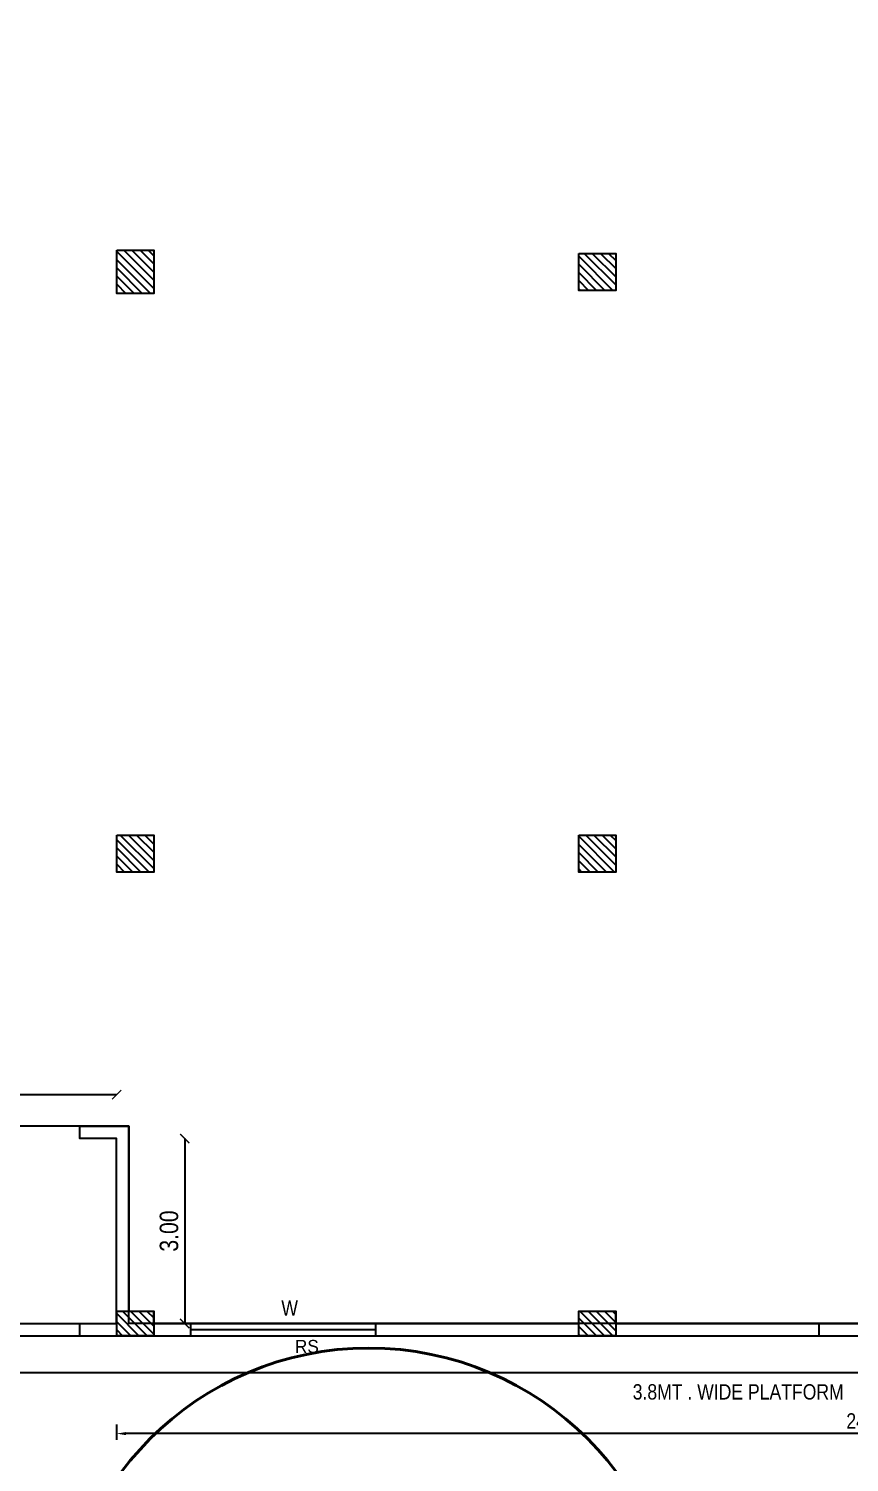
# Model space of a CAD drawing. Header units: metres. Extents: x 385023 to 385532, y 1408468 to 1408621.
# Drawn here: x 385317.8 to 385331.12, y 1408481.51 to 1408504.78 of the extents above; entities that cross this region are included whole.
import ezdxf
from ezdxf.enums import TextEntityAlignment as Align

# ---------------------------------------------------------------- set-up
doc = ezdxf.new("R2010")
doc.units = ezdxf.units.M
doc.header["$MEASUREMENT"] = 0
for name, color, linetype in [('BLK_1_FLR_0_AC_ROOM_1', 7, 'Continuous'), ('BLK_1_FLR_0_BLT_UP_AREA', 7, 'Continuous'), ('BLK_1_FLR_0_CARPET_AREA', 7, 'Continuous'), ('S-COLUMN', 6, 'Continuous'), ('S-COLUMN HATCH', 8, 'Continuous')]:
    doc.layers.add(name, color=color, linetype=linetype)
doc.layers.add('BLK_1_FLR_0_ROOF_AREA', color=7, linetype='Continuous', lineweight=25)
doc.layers.add('DIST_EXIT', color=7, linetype='Continuous', lineweight=25)
doc.styles.add('ARIAL', font='ARIALN.TTF')
doc.styles.add('RIA-AP', font='ARIALN.TTF')
doc.styles.add('Text-01', font='GOTHIC.TTF', dxfattribs={"height": 0.35})
doc.dimstyles.new('BLG DIM-1', dxfattribs={"dimtxt": 0.25, "dimasz": 0.15, "dimexe": 0.1, "dimexo": 0.15, "dimgap": 0.08, "dimtad": 1, "dimzin": 0, "dimdsep": 46, "dimtxsty": 'ARIAL', "dimcen": 0.09, "dimclrd": 8, "dimclre": 8, "dimadec": 0, "dimazin": 0, "dimtfac": 1, "dimtofl": 0, "dimtmove": 2, "dimatfit": 3, "dimfxl": 0, "dimtolj": 1, "dimtzin": 0, "dimarcsym": 0})
doc.dimstyles.new('RIA-AP', dxfattribs={"dimtxt": 0.3, "dimasz": 0.15, "dimexe": 0, "dimexo": 1, "dimgap": 0.1, "dimtad": 1, "dimzin": 4, "dimdsep": 46, "dimtxsty": 'RIA-AP', "dimblk": 'ARCHTICK', "dimcen": 0.09, "dimse1": 1, "dimse2": 1, "dimclrd": 8, "dimclre": 8, "dimclrt": 4, "dimazin": 0, "dimtfac": 1, "dimtix": 1, "dimtofl": 0, "dimtmove": 2, "dimatfit": 3, "dimfxl": 0, "dimtolj": 1, "dimtzin": 0, "dimarcsym": 0})
pattern_1 = [(135, (375052.11474, 1409514.67969), (-0.06629126074, -0.06629126074), [])]

# ---------------------------------------------------------------- blocks, each defined once
blk = doc.blocks.new('grid')
at = {"layer": 'S-COLUMN HATCH'}
h = blk.add_hatch(dxfattribs=at)
h.set_pattern_fill('ANSI31', color=256, scale=0.75, angle=90, style=0)
h.set_pattern_definition(pattern_1)
h.paths.add_polyline_path([(391758.88, 1408549.269), (391758.88, 1408548.569), (391759.48, 1408548.569), (391759.48, 1408549.269)])
h = blk.add_hatch(dxfattribs=at)
h.set_pattern_fill('ANSI31', color=256, scale=0.75, angle=90, style=0)
h.set_pattern_definition(pattern_1)
h.paths.add_polyline_path([(391766.38, 1408549.219), (391766.38, 1408548.619), (391766.98, 1408548.619), (391766.98, 1408549.219)])
h = blk.add_hatch(dxfattribs=at)
h.set_pattern_fill('ANSI31', color=256, scale=0.75, angle=90, style=0)
h.set_pattern_definition(pattern_1)
h.paths.add_polyline_path([(391758.88, 1408539.779), (391758.88, 1408539.179), (391759.48, 1408539.179), (391759.48, 1408539.779)])
h = blk.add_hatch(dxfattribs=at)
h.set_pattern_fill('ANSI31', color=256, scale=0.75, angle=90, style=0)
h.set_pattern_definition(pattern_1)
h.paths.add_polyline_path([(391766.38, 1408539.779), (391766.38, 1408539.179), (391766.98, 1408539.179), (391766.98, 1408539.779)])
h = blk.add_hatch(dxfattribs=at)
h.set_pattern_fill('ANSI31', color=256, scale=0.75, angle=90, style=0)
h.set_pattern_definition(pattern_1)
h.paths.add_polyline_path([(391758.88, 1408532.053), (391758.88, 1408531.653), (391759.48, 1408531.653), (391759.48, 1408532.053)])
h = blk.add_hatch(dxfattribs=at)
h.set_pattern_fill('ANSI31', color=256, scale=0.75, angle=90, style=0)
h.set_pattern_definition(pattern_1)
h.paths.add_polyline_path([(391766.38, 1408532.053), (391766.38, 1408531.653), (391766.98, 1408531.653), (391766.98, 1408532.053)])
at = {"layer": 'S-COLUMN', "ltscale": 5}
for points in [[(391758.88, 1408549.269), (391759.48, 1408549.269), (391759.48, 1408548.569), (391758.88, 1408548.569)], [(391766.38, 1408549.219), (391766.98, 1408549.219), (391766.98, 1408548.619), (391766.38, 1408548.619)], [(391758.88, 1408539.779), (391759.48, 1408539.779), (391759.48, 1408539.179), (391758.88, 1408539.179)], [(391766.38, 1408539.779), (391766.98, 1408539.779), (391766.98, 1408539.179), (391766.38, 1408539.179)], [(391758.88, 1408532.053), (391759.48, 1408532.053), (391759.48, 1408531.653), (391758.88, 1408531.653)], [(391766.38, 1408532.053), (391766.98, 1408532.053), (391766.98, 1408531.653), (391766.38, 1408531.653)]]:
    blk.add_lwpolyline(points, close=True, dxfattribs=at)
blk = doc.blocks.new('_ArchTick')
at = {"color": 0, "linetype": 'ByBlock', "const_width": 0.15}
blk.add_lwpolyline([(-0.5, -0.5), (0.5, 0.5)], dxfattribs=at)
blk = doc.blocks.new('*D222')
at = {"color": 8, "lineweight": -2}
blk.add_line((385320.334, 1408486.765), (385320.334, 1408483.765), dxfattribs=at)
at = {"layer": 'Defpoints', "color": 0}
for p in [(385319.23, 1408486.765), (385319.23, 1408483.765), (385320.334, 1408483.765)]:
    blk.add_point(p, dxfattribs=at)
at = {"color": 8, "lineweight": -2, "xscale": 0.15, "yscale": 0.15, "zscale": 0.15}
for p, rotation in [((385320.334, 1408486.765), 90), ((385320.334, 1408483.765), 270)]:
    blk.add_blockref('_ArchTick', p, dxfattribs=dict(at, rotation=rotation))
at = {"color": 4, "insert": (385320.081, 1408485.265), "char_height": 0.3, "attachment_point": 5, "rotation": 90, "style": 'RIA-AP'}
blk.add_mtext('\\A1;3.00', dxfattribs=at)
blk = doc.blocks.new('*D223')
at = {"color": 8, "lineweight": -2}
blk.add_line((385319.23, 1408487.478), (385313.602, 1408487.478), dxfattribs=at)
at = {"layer": 'Defpoints', "color": 0}
for p in [(385313.602, 1408487.478), (385313.602, 1408486.765), (385319.23, 1408486.765)]:
    blk.add_point(p, dxfattribs=at)
at = {"color": 8, "lineweight": -2, "xscale": 0.15, "yscale": 0.15, "zscale": 0.15, "rotation": 180}
blk.add_blockref('_ArchTick', (385313.602, 1408487.478), dxfattribs=at)
at = {"color": 8, "lineweight": -2, "xscale": 0.15, "yscale": 0.15, "zscale": 0.15}
blk.add_blockref('_ArchTick', (385319.23, 1408487.478), dxfattribs=at)
at = {"color": 4, "insert": (385316.416, 1408487.731), "char_height": 0.3, "attachment_point": 5, "style": 'RIA-AP'}
blk.add_mtext('\\A1;5.63', dxfattribs=at)
blk = doc.blocks.new('*D401')
at = {"color": 8, "lineweight": -2}
blk.add_line((385309.904, 1408477.263), (385389.403, 1408477.263), dxfattribs=at)
at = {"layer": 'Defpoints', "color": 0}
for p in [(385309.904, 1408483.565, 63.957), (385389.403, 1408483.565), (385389.403, 1408477.263)]:
    blk.add_point(p, dxfattribs=at)
at = {"color": 8, "lineweight": -2, "xscale": 0.15, "yscale": 0.15, "zscale": 0.15, "rotation": 180}
blk.add_blockref('_ArchTick', (385309.904, 1408477.263), dxfattribs=at)
at = {"color": 8, "lineweight": -2, "xscale": 0.15, "yscale": 0.15, "zscale": 0.15}
blk.add_blockref('_ArchTick', (385389.403, 1408477.263), dxfattribs=at)
at = {"color": 4, "insert": (385349.653, 1408477.516), "char_height": 0.3, "attachment_point": 5, "style": 'RIA-AP'}
blk.add_mtext('\\A1;79.50', dxfattribs=at)
blk = doc.blocks.new('*D519')
at = {"color": 8, "lineweight": -2}
blk.add_line((385313.602, 1408478.051), (385319.231, 1408478.051), dxfattribs=at)
at = {"layer": 'Defpoints', "color": 0}
for p in [(385319.231, 1408483.965), (385313.602, 1408483.765), (385319.231, 1408478.051)]:
    blk.add_point(p, dxfattribs=at)
at = {"color": 8, "lineweight": -2, "xscale": 0.15, "yscale": 0.15, "zscale": 0.15, "rotation": 180}
blk.add_blockref('_ArchTick', (385313.602, 1408478.051), dxfattribs=at)
at = {"color": 8, "lineweight": -2, "xscale": 0.15, "yscale": 0.15, "zscale": 0.15}
blk.add_blockref('_ArchTick', (385319.231, 1408478.051), dxfattribs=at)
at = {"color": 4, "insert": (385316.417, 1408478.304), "char_height": 0.3, "attachment_point": 5, "style": 'RIA-AP'}
blk.add_mtext('\\A1;5.63', dxfattribs=at)
blk = doc.blocks.new('*D520')
at = {"color": 8, "lineweight": -2}
for p, q in [((385319.231, 1408478.051), (385319.081, 1408478.051)), ((385319.43, 1408478.051), (385319.58, 1408478.051))]:
    blk.add_line(p, q, dxfattribs=at)
at = {"layer": 'Defpoints', "color": 0}
for p in [(385319.231, 1408483.965), (385319.43, 1408483.765), (385319.43, 1408478.051)]:
    blk.add_point(p, dxfattribs=at)
at = {"color": 8, "lineweight": -2, "xscale": 0.15, "yscale": 0.15, "zscale": 0.15}
blk.add_blockref('_ArchTick', (385319.231, 1408478.051), dxfattribs=at)
at = {"color": 8, "lineweight": -2, "xscale": 0.15, "yscale": 0.15, "zscale": 0.15, "rotation": 180}
blk.add_blockref('_ArchTick', (385319.43, 1408478.051), dxfattribs=at)
at = {"color": 4, "insert": (385319.331, 1408478.304), "char_height": 0.3, "attachment_point": 5, "style": 'RIA-AP'}
blk.add_mtext('\\A1;.20', dxfattribs=at)
blk = doc.blocks.new('*D521')
at = {"color": 8, "lineweight": -2}
blk.add_line((385319.43, 1408478.051), (385350.667, 1408478.051), dxfattribs=at)
at = {"layer": 'Defpoints', "color": 0}
for p in [(385319.43, 1408483.765), (385350.667, 1408483.765), (385350.667, 1408478.051)]:
    blk.add_point(p, dxfattribs=at)
at = {"color": 8, "lineweight": -2, "xscale": 0.15, "yscale": 0.15, "zscale": 0.15, "rotation": 180}
blk.add_blockref('_ArchTick', (385319.43, 1408478.051), dxfattribs=at)
at = {"color": 8, "lineweight": -2, "xscale": 0.15, "yscale": 0.15, "zscale": 0.15}
blk.add_blockref('_ArchTick', (385350.667, 1408478.051), dxfattribs=at)
at = {"color": 4, "insert": (385335.049, 1408478.304), "char_height": 0.3, "attachment_point": 5, "style": 'RIA-AP'}
blk.add_mtext('\\A1;31.24', dxfattribs=at)
blk = doc.blocks.new('*D684')
at = {"layer": 'Defpoints', "color": 0}
for p in [(385319.23, 1408483.565), (385343.635, 1408483.565), (385319.23, 1408481.978)]:
    blk.add_point(p, dxfattribs=at)
at = {"layer": 'DIST_EXIT', "color": 8, "lineweight": -2}
for p, q in [((385319.23, 1408482.128), (385319.23, 1408481.878)), ((385343.635, 1408482.128), (385343.635, 1408481.878)), ((385343.485, 1408481.978), (385319.38, 1408481.978))]:
    blk.add_line(p, q, dxfattribs=at)
at = {"layer": 'DIST_EXIT', "color": 8}
for points in [[(385319.38, 1408482.003), (385319.38, 1408481.953), (385319.23, 1408481.978)], [(385343.485, 1408482.003), (385343.485, 1408481.953), (385343.635, 1408481.978)]]:
    blk.add_solid(points, dxfattribs=at)
at = {"layer": 'DIST_EXIT', "color": 0, "insert": (385331.433, 1408482.183), "char_height": 0.25, "attachment_point": 5, "style": 'ARIAL'}
blk.add_mtext('\\A1;24.41', dxfattribs=at)

msp = doc.modelspace()

# ---------------------------------------------------------------- linework, layer by layer
for p, q in [((385318.633, 1408486.765, 0.025), (385318.633, 1408486.965, 0.025)), ((385318.633, 1408483.565, 0.025), (385318.633, 1408483.765, 0.025)), ((385330.63, 1408483.765, 0.025), (385330.63, 1408483.565, 0.025))]:
    msp.add_line(p, q)
at = {"linetype": 'Continuous'}
for p, q in [((385320.43, 1408483.765, 0.025), (385320.43, 1408483.565, 0.025)), ((385323.43, 1408483.765, 0.025), (385320.43, 1408483.765, 0.025)), ((385323.43, 1408483.765, 0.025), (385323.43, 1408483.565, 0.025)), ((385320.43, 1408483.565, 0.025), (385323.43, 1408483.565, 0.025))]:
    msp.add_line(p, q, dxfattribs=at)
at = {"color": 2, "ltscale": 0.2, "elevation": 0.025}
msp.add_lwpolyline([(385309.303, 1408530.565), (385390.003, 1408530.565), (385390.003, 1408482.965), (385309.303, 1408482.965)], close=True, dxfattribs=at)
at = {"elevation": 0.025}
for points in [[(385319.43, 1408483.765), (385319.43, 1408486.965), (385318.633, 1408486.965)], [(385319.43, 1408483.765), (385319.43, 1408486.965), (385318.633, 1408486.965)], [(385319.23, 1408483.765), (385319.23, 1408486.765), (385318.633, 1408486.765)], [(385318.633, 1408483.765), (385319.23, 1408483.765)], [(385330.63, 1408483.765), (385319.43, 1408483.765)], [(385318.633, 1408483.565), (385330.63, 1408483.565)]]:
    msp.add_lwpolyline(points, dxfattribs=at)
at = {"linetype": 'Continuous', "const_width": 0.03, "elevation": 0.025}
msp.add_lwpolyline([(385323.43, 1408483.665), (385320.43, 1408483.665)], dxfattribs=at)
at = {"color": 250, "lineweight": 40}
msp.add_circle((385323.324, 1408478.347, 1.055), 5.019, dxfattribs=at)
at = {"layer": 'BLK_1_FLR_0_AC_ROOM_1', "color": 2, "elevation": 0.025}
msp.add_lwpolyline([(385313.602, 1408486.965), (385313.602, 1408502.075), (385310.102, 1408502.075), (385310.102, 1408519.539), (385365.424, 1408519.539), (385365.424, 1408522.739), (385374.792, 1408522.739), (385374.792, 1408483.765), (385361.066, 1408483.765), (385361.066, 1408487.465), (385350.666, 1408487.465), (385350.666, 1408483.765), (385319.429, 1408483.765), (385319.429, 1408486.965)], close=True, dxfattribs=at)
at = {"layer": 'BLK_1_FLR_0_BLT_UP_AREA', "color": 13, "elevation": 0.025}
msp.add_lwpolyline([(385309.903, 1408483.565), (385389.403, 1408483.565), (385389.403, 1408529.965), (385309.903, 1408529.965)], close=True, dxfattribs=at)
at = {"layer": 'BLK_1_FLR_0_CARPET_AREA', "color": 13, "elevation": 0.025}
msp.add_lwpolyline([(385313.802, 1408484.165), (385313.802, 1408483.765), (385319.229, 1408483.765), (385319.229, 1408486.765), (385318.632, 1408486.765), (385318.632, 1408486.965), (385319.429, 1408486.965), (385319.429, 1408483.965), (385319.83, 1408483.965), (385319.83, 1408483.765), (385326.73, 1408483.765), (385326.73, 1408483.965), (385327.33, 1408483.965), (385327.33, 1408483.765), (385334.23, 1408483.765)], dxfattribs=at)
at = {"layer": 'BLK_1_FLR_0_ROOF_AREA', "color": 54, "elevation": 0.025}
msp.add_lwpolyline([(385309.903, 1408483.565), (385389.403, 1408483.565), (385389.403, 1408529.965), (385309.903, 1408529.965)], close=True, dxfattribs=at)

# ---------------------------------------------------------------- block references
at = {"color": 7}
msp.add_blockref('grid', (-6439.649, -48.089, 0.025), dxfattribs=at)

# ---------------------------------------------------------------- texts
at = {"style": 'RIA-AP'}
msp.add_text('W', height=0.25, dxfattribs=at).set_placement((385322.038, 1408483.89), align=Align.CENTER)
at = {"linetype": 'Continuous', "insert": (385322.122, 1408483.498), "char_height": 0.21, "width": 3.04892, "attachment_point": 1, "style": 'Text-01'}
msp.add_mtext('RS ', dxfattribs=at)
at = {"insert": (385327.607, 1408482.78), "char_height": 0.24915, "width": 5.62501, "attachment_point": 1, "style": 'ARIAL'}
msp.add_mtext('3.8MT . WIDE PLATFORM', dxfattribs=at)

# ---------------------------------------------------------------- dimensions: what is measured, and where the dimension line sits
for base, p1, p2, picture, middle in [((385313.602, 1408487.478, 0.025), (385319.23, 1408486.765, 0.025), (385313.602, 1408486.765, 0.025), '*D223', (385316.416, 1408487.731, 0.025)), ((385319.231, 1408478.051, 0.025), (385313.602, 1408483.765, 0.025), (385319.231, 1408483.965, 0.025), '*D519', (385316.417, 1408478.304, 0.025)), ((385319.43, 1408478.051, 0.025), (385319.231, 1408483.965, 0.025), (385319.43, 1408483.765, 0.025), '*D520', (385319.331, 1408478.304, 0.025)), ((385350.667, 1408478.051, 0.025), (385319.43, 1408483.765, 0.025), (385350.667, 1408483.765, 0.025), '*D521', (385335.049, 1408478.304, 0.025)), ((385389.403, 1408477.263, 0.025), (385309.904, 1408483.565, 63.982), (385389.403, 1408483.565, 0.025), '*D401', (385349.653, 1408477.516, 0.025))]:
    dim = msp.add_linear_dim(base=base, p1=p1, p2=p2, dimstyle='RIA-AP')
    dim.commit()
    dim.dimension.update_dxf_attribs({"geometry": picture, "text_midpoint": middle})
dim = msp.add_linear_dim(base=(385320.334, 1408483.765, 0.025), p1=(385319.23, 1408486.765, 0.025), p2=(385319.23, 1408483.765, 0.025), angle=90, dimstyle='RIA-AP')
dim.commit()
dim.dimension.update_dxf_attribs({"geometry": '*D222', "text_midpoint": (385320.081, 1408485.265, 0.025)})
at = {"layer": 'DIST_EXIT', "color": 7}
dim = msp.add_aligned_dim(p1=(385343.6354, 1408483.5648, 0.0252), p2=(385319.2303, 1408483.5648, 0.0252), distance=1.5872, dimstyle='BLG DIM-1', dxfattribs=at)
dim.commit()
dim.dimension.update_dxf_attribs({"geometry": '*D684', "text_midpoint": (385331.4329, 1408482.183, 0.0252)})

doc.saveas('drawing.dxf')
